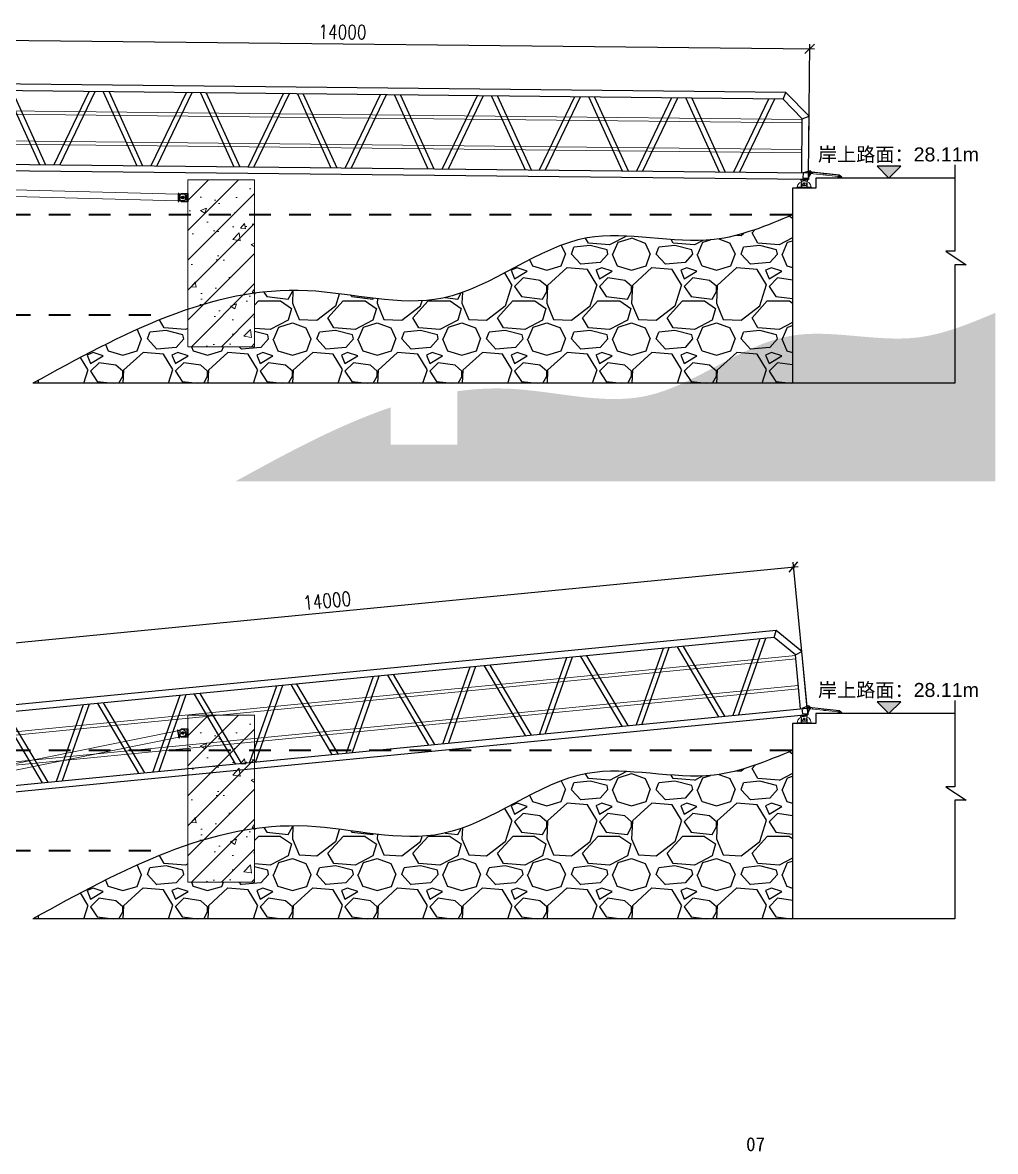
# Model space of a CAD drawing. Header units: millimetres. Extents: x 11827 to 862553, y 15071 to 134256.
# Drawn here: x 635551 to 650119, y 80751 to 97652 of the extents above; entities that cross this region are included whole.
import ezdxf
from ezdxf.enums import TextEntityAlignment as Align

# ---------------------------------------------------------------- set-up
doc = ezdxf.new("R2010")
doc.units = ezdxf.units.MM
doc.linetypes.add('CENTER', pattern=[2, 1.25, -0.25, 0.25, -0.25])
doc.linetypes.add('CENTER2', pattern=[28.575, 19.05, -3.175, 3.175, -3.175])
for name, color, linetype, lineweight in [('加强板', 140, 'Continuous', 18), ('图框', 7, 'Continuous', 13), ('型材', 7, 'Continuous', 15), ('文本', 3, 'Continuous', 13), ('结构', 52, 'Continuous', 18), ('铝斜撑', 241, 'Continuous', 9)]:
    doc.layers.add(name, color=color, linetype=linetype, lineweight=lineweight)
for name, color, linetype in [('标注', 9, 'Continuous'), ('铝横梁', 220, 'Continuous'), ('铝通', 4, 'Continuous')]:
    doc.layers.add(name, color=color, linetype=linetype)
doc.styles.add('HZTXT', font='txtw.shx', dxfattribs={"width": 0.8, "bigfont": 'hztxtw.shx'})
doc.styles.get("Standard").update_dxf_attribs({"font": 'arial.ttf'})
doc.styles.add('宋体', font='')
doc.styles.get('宋体').set_extended_font_data('SimSun')
doc.dimstyles.new('DIM-70', dxfattribs={"dimscale": 70, "dimtxt": 3, "dimasz": 2, "dimexe": 1, "dimexo": 1, "dimgap": 1, "dimtad": 1, "dimdec": 1, "dimdsep": 46, "dimtxsty": 'HZTXT', "dimblk": 'OBLIQUE', "dimcen": 0, "dimdle": 1, "dimclrd": 9, "dimclre": 9, "dimclrt": 2, "dimadec": 1, "dimazin": 0, "dimtfac": 1, "dimtdec": 1, "dimtix": 1, "dimtmove": 2, "dimatfit": 3, "dimldrblk": 'OBLIQUE', "dimfxl": 15, "dimtolj": 1, "dimtzin": 0, "dimarcsym": 1})

# ---------------------------------------------------------------- blocks, each defined once
blk = doc.blocks.new('JAGZZ')
at = {"color": 1, "linetype": 'CENTER2'}
for p, q in [((524725, 12996), (524689, 12996)), ((524707, 12979), (524707, 13014))]:
    blk.add_line(p, q, dxfattribs=at)
at = {"layer": '结构', "color": 4}
for p, q in [((524597, 12929), (524597, 12941)), ((524817, 12941), (524597, 12941)), ((524817, 12929), (524597, 12929)), ((524817, 12929), (524817, 12941))]:
    blk.add_line(p, q, dxfattribs=at)
for points in [[(524670, 12941), (524670, 13001), (524662, 13001), (524662, 12941)], [(524744, 12941), (524744, 13001), (524752, 13001), (524752, 12941)]]:
    blk.add_lwpolyline(points, close=True, dxfattribs=at)
at = {"layer": '结构'}
blk.add_circle((524707, 12996), 13, dxfattribs=at)
at = {"layer": '结构', "color": 4}
blk.add_arc((524707, 12931), 106, 5.7248, 174.2752, dxfattribs=at)
blk = doc.blocks.new('*U738')
at = {"color": 5, "const_width": 30}
blk.add_lwpolyline([(166, 0), (-166, 0)], dxfattribs=at)
blk = doc.blocks.new('*U739')
at = {"color": 0, "linetype": 'ByBlock', "lineweight": -2, "transparency": 16777216}
for p in [(0, 0), (600, 0), (1200, 0), (1800, 0), (2400, 0), (3000, 0), (3600, 0), (4200, 0), (4800, 0), (5400, 0), (6000, 0), (6600, 0), (7200, 0), (7800, 0), (8400, 0), (9000, 0), (9600, 0), (10200, 0), (10800, 0), (11400, 0), (12000, 0), (12600, 0)]:
    blk.add_blockref('*U738', p, dxfattribs=at)
blk = doc.blocks.new('*U740')
at = {"color": 5, "const_width": 30}
blk.add_lwpolyline([(166, 0), (-166, 0)], dxfattribs=at)
blk = doc.blocks.new('*U741')
at = {"color": 0, "linetype": 'ByBlock', "lineweight": -2, "transparency": 16777216}
for p in [(0, 0), (600, 0), (1200, 0), (1800, 0), (2400, 0), (3000, 0), (3600, 0), (4200, 0), (4800, 0), (5400, 0), (6000, 0), (6600, 0), (7200, 0), (7800, 0), (8400, 0), (9000, 0), (9600, 0), (10200, 0), (10800, 0), (11400, 0), (12000, 0), (12600, 0), (13200, 0), (13800, 0), (14400, 0), (15000, 0), (15600, 0), (16200, 0), (16800, 0), (17400, 0), (18000, 0), (18600, 0), (19200, 0), (19800, 0), (20400, 0), (21000, 0), (21600, 0), (22200, 0)]:
    blk.add_blockref('*U740', p, dxfattribs=at)
blk = doc.blocks.new('M-ARM-b')
at = {"color": 4}
for points in [[(202176, 25902), (202096, 25902), (202076, 25882), (202076, 25817), (202096, 25797), (202176, 25797)], [(202176, 25789), (202176, 25909), (202186, 25909), (202186, 25789), (202176, 25789)], [(208807, 25789), (208807, 25909), (208797, 25909), (208797, 25789), (208807, 25789)], [(208807, 25902), (208887, 25902), (208907, 25882), (208907, 25817), (208887, 25797), (208807, 25797)]]:
    blk.add_lwpolyline(points, dxfattribs=at)
for centre in [(202116, 25849), (208867, 25849)]:
    blk.add_circle(centre, 18, dxfattribs=at)
at = {"layer": 'Defpoints', "color": 4, "linetype": 'CENTER', "ltscale": 5}
for points in [[(202116, 25872), (202116, 25826)], [(208867, 25872), (208867, 25826)], [(202093, 25849), (202139, 25849)], [(208890, 25849), (208844, 25849)]]:
    blk.add_lwpolyline(points, dxfattribs=at)
at = {"layer": '铝斜撑', "color": 4}
blk.add_lwpolyline([(208797, 25799), (208797, 25899), (202186, 25899), (202186, 25799), (208797, 25799)], dxfattribs=at)
blk = doc.blocks.new('ZZ-2')
blk.add_lwpolyline([(125607, 24331), (125517, 24331), (125497, 24311), (125497, 24236), (125517, 24216), (125607, 24216)])
blk.add_lwpolyline([(125617, 24211), (125607, 24211), (125607, 24336), (125617, 24336)], close=True)
blk.add_circle((125542, 24274), 18)
at = {"layer": 'Defpoints', "color": 1, "linetype": 'CENTER', "ltscale": 5}
for points in [[(125519, 24274), (125565, 24274)], [(125542, 24297), (125542, 24251)]]:
    blk.add_lwpolyline(points, dxfattribs=at)
at = {"layer": 'Defpoints', "color": 1, "linetype": 'CENTER', "ltscale": 2}
for points in [[(125602, 24311), (125612, 24311), (125622, 24311)], [(125602, 24236), (125612, 24236), (125622, 24236)]]:
    blk.add_lwpolyline(points, dxfattribs=at)
for points in [[(125617, 24302), (125617, 24320), (125607, 24320), (125607, 24302)], [(125617, 24227), (125617, 24245), (125607, 24245), (125607, 24227)]]:
    blk.add_lwpolyline(points, close=True, dxfattribs=at)
blk = doc.blocks.new('A$C32F71815')
at = {"layer": '铝斜撑', "linetype": 'Continuous'}
for p, q in [((3, 20), (0, 20)), ((0, 20), (0, 0)), ((40, 0), (0, 0)), ((3, 20), (3, 3)), ((40, 3), (3, 3)), ((40, 0), (40, 3))]:
    blk.add_line(p, q, dxfattribs=at)
blk = doc.blocks.new('A$C42B83C84')
at = {"layer": '图框', "lineweight": 0}
h = blk.add_hatch(dxfattribs=at)
h.set_pattern_fill('ANSI31', color=256, scale=0.5, style=0)
h.set_pattern_definition([(45, (82514.4754, -36464.1272), (-1.122532015, 1.122532015), [])])
edge = h.paths.add_edge_path(flags=17)
edge.add_arc((15, 30), 6.5, 0, 360)
edge = h.paths.add_edge_path()
edge.add_arc((15, 30), 10, 0, 360)
for p, q in [((0, 25), (0, 45)), ((0, 45), (458, 45)), ((5, 25), (0, 25)), ((5, 40), (5, 25)), ((457, 40), (5, 40)), ((457, 40), (497, 15)), ((458, 45), (500, 19)), ((462, 7), (462, 23)), ((467, 7), (467, 23)), ((497, 15), (500, 19))]:
    blk.add_line(p, q, dxfattribs=at)
for points in [[(29, 20), (29, 40), (444, 40), (444, 20)], [(59, 40), (59, 20), (29, 20), (29, 40)], [(259, 40), (259, 20), (229, 20), (229, 40)]]:
    blk.add_lwpolyline(points, close=True, dxfattribs=at)
blk.add_lwpolyline([(444, 20), (444, 10, 0.414214), (454, 0), (474, 0, 0.414214), (484, 10), (484, 20)], format="xyb", dxfattribs=at)
blk.add_lwpolyline([(458, 0), (458, 7), (470, 7), (470, 0)], dxfattribs=at)
for radius in [10, 6.5]:
    blk.add_circle((15, 30), radius, dxfattribs=at)
blk.add_blockref('A$C32F71815', (444, 20), dxfattribs=at)
blk = doc.blocks.new('EB')
at = {"layer": '加强板'}
blk.add_lwpolyline([(1337537242, 365767056), (1337537242, 365767006), (1337537257, 365767006), (1337537267, 365767056)], close=True, dxfattribs=at)
at = {"layer": '铝通'}
blk.add_lwpolyline([(1337537285, 365767056, 0.668622), (1337537254, 365767090), (1337537162, 365767061), (1337537162, 365766981), (1337537242, 365766981)], format="xyb", close=True, dxfattribs=at)
blk.add_circle((1337537262, 365767066), 7, dxfattribs=at)
blk = doc.blocks.new('A$C1CD0366B')
at = {"color": 1, "linetype": 'CENTER', "ltscale": 0.52}
for p, q in [((46, 50), (74, 50)), ((60, 36), (60, 64))]:
    blk.add_line(p, q, dxfattribs=at)
blk.add_lwpolyline([(0, 100), (0, 0), (10, 0), (10, 100)], close=True)
blk.add_lwpolyline([(10, 100), (87, 74, -0.315452), (90, 69), (90, 31, -0.315452), (87, 26), (10, 0)], format="xyb")
blk.add_circle((60, 50), 11)
blk = doc.blocks.new('GW-R')
at = {"color": 3, "linetype": 'CENTER2'}
for p, q in [((8398, 1960), (8368, 1960)), ((8383, 1945), (8383, 1975))]:
    blk.add_line(p, q, dxfattribs=at)
at = {"color": 1, "linetype": 'CENTER', "ltscale": 0.52}
for p, q in [((8369, 1960), (8397, 1960)), ((8383, 1974), (8383, 1946))]:
    blk.add_line(p, q, dxfattribs=at)
blk.add_lwpolyline([(8443, 2035), (8323, 2035), (8323, 2025), (8443, 2025)], close=True)
at = {"color": 0}
for points in [[(8360, 1942), (8323, 2025)], [(8406, 1942), (8443, 2025)]]:
    blk.add_lwpolyline(points, dxfattribs=at)
blk.add_lwpolyline([(8406, 1942, -0.317501), (8397, 1935), (8370, 1935, -0.317501), (8360, 1942)], format="xyb")
blk.add_circle((8383, 1960), 9)
blk.add_circle((8383, 1960), 9)
blk.add_arc((8383, 1960), 55, 144.9944, 35.0056)
blk = doc.blocks.new('*U799')
at = {"layer": '铝横梁', "color": 6}
for points in [[(-664, 550), (-151, -550)], [(-576, 550), (-62, -550)], [(576, 550), (62, -550)], [(664, 550), (151, -550)]]:
    blk.add_lwpolyline(points, dxfattribs=at)
blk = doc.blocks.new('*U800')
at = {"layer": '标注', "color": 0, "linetype": 'ByBlock', "lineweight": -2, "transparency": 16777216}
for p in [(0, 0), (1454, 0), (2908, 0), (4362, 0), (5816, 0), (7270, 0), (8724, 0), (10178, 0), (11632, 0)]:
    blk.add_blockref('*U799', p, dxfattribs=at)
blk = doc.blocks.new('ythg')
at = {"layer": '型材', "elevation": 0}
for points in [[(709707, 79355), (723507, 79355), (723507, 79305), (709707, 79305)], [(709707, 78905), (723507, 78905), (723507, 78855), (709707, 78855)]]:
    blk.add_lwpolyline(points, close=True, dxfattribs=at)
at = {"layer": '铝通', "color": 4, "elevation": 0}
for points in [[(723607, 78555), (723607, 79405), (723257, 79755), (709957, 79755), (709607, 79405), (709607, 78555)], [(723507, 78555), (723507, 79364), (723215, 79655), (709998, 79655), (709707, 79364), (709707, 78555)], [(709957, 79755), (709998, 79655)], [(723215, 79655), (723257, 79755)], [(709707, 79364), (709607, 79405)], [(723507, 79364), (723607, 79405)], [(709607, 78555), (723607, 78555), (723607, 78455), (709607, 78455), (709607, 78555)]]:
    blk.add_lwpolyline(points, dxfattribs=at)
at = {"layer": '铝通'}
blk.add_circle((709587, 78560, 0), 7, dxfattribs=at)
blk.add_blockref('GW-R', (701274, 76420, 0))
at = {"layer": '图框', "rotation": 270}
blk.add_blockref('A$C1CD0366B', (723497, 78455, 0), dxfattribs=at)
at = {"layer": '型材', "color": 22, "xscale": -1}
blk.add_blockref('EB', (1338246849, -365688506, 0), dxfattribs=at)
at = {"layer": '型材', "color": 22}
blk.add_blockref('EB', (-1336813636, -365688506, 0), dxfattribs=at)
at = {"layer": '标注', "color": 4, "linetype": 'ByBlock'}
blk.add_blockref('*U800', (710791, 79105, 0), dxfattribs=at)
blk = doc.blocks.new('*U933')
at = {"color": 5, "const_width": 30}
blk.add_lwpolyline([(166, 0), (-166, 0)], dxfattribs=at)
blk = doc.blocks.new('*U934')
at = {"color": 0, "linetype": 'ByBlock', "lineweight": -2, "transparency": 16777216}
for p in [(0, 0), (600, 0), (1200, 0), (1800, 0), (2400, 0), (3000, 0), (3600, 0), (4200, 0), (4800, 0), (5400, 0), (6000, 0), (6600, 0), (7200, 0), (7800, 0), (8400, 0), (9000, 0), (9600, 0), (10200, 0), (10800, 0), (11400, 0), (12000, 0), (12600, 0)]:
    blk.add_blockref('*U933', p, dxfattribs=at)
blk = doc.blocks.new('*U935')
at = {"color": 5, "const_width": 30}
blk.add_lwpolyline([(166, 0), (-166, 0)], dxfattribs=at)
blk = doc.blocks.new('*U936')
at = {"color": 0, "linetype": 'ByBlock', "lineweight": -2, "transparency": 16777216}
for p in [(0, 0), (600, 0), (1200, 0), (1800, 0), (2400, 0), (3000, 0), (3600, 0), (4200, 0), (4800, 0), (5400, 0), (6000, 0), (6600, 0), (7200, 0), (7800, 0), (8400, 0), (9000, 0), (9600, 0), (10200, 0), (10800, 0), (11400, 0), (12000, 0), (12600, 0), (13200, 0), (13800, 0), (14400, 0), (15000, 0), (15600, 0), (16200, 0), (16800, 0), (17400, 0), (18000, 0), (18600, 0), (19200, 0), (19800, 0), (20400, 0), (21000, 0), (21600, 0), (22200, 0)]:
    blk.add_blockref('*U935', p, dxfattribs=at)
blk = doc.blocks.new('_Oblique')
at = {"color": 0, "linetype": 'ByBlock', "lineweight": -2}
blk.add_line((-0.5, -0.5), (0.5, 0.5), dxfattribs=at)
blk = doc.blocks.new('*D1196')
at = {"color": 9, "lineweight": -2, "transparency": 16777216}
for p, q in [((633269, 97412), (647408, 97259)), ((633319, 95522), (633340, 97481)), ((647318, 95371), (647339, 97330))]:
    blk.add_line(p, q, dxfattribs=at)
at = {"layer": 'Defpoints', "color": 0, "transparency": 16777216}
for p in [(647338, 97260), (633318, 95452), (647317, 95301)]:
    blk.add_point(p, dxfattribs=at)
at = {"color": 9, "lineweight": -2, "transparency": 16777216, "xscale": 140, "yscale": 140, "zscale": 140}
for p, rotation in [((633339, 97411), 179.3802811806178), ((647338, 97260), 359.3802811806179)]:
    blk.add_blockref('_Oblique', p, dxfattribs=dict(at, rotation=rotation))
at = {"color": 2, "transparency": 16777216, "insert": (640341, 97510), "char_height": 210, "attachment_point": 5, "rotation": 359.3803, "style": 'HZTXT'}
blk.add_mtext('\\A1;14000', dxfattribs=at)
blk = doc.blocks.new('*D1197')
at = {"color": 9, "lineweight": -2, "transparency": 16777216}
for p, q in [((633091, 88136), (647164, 89508)), ((647304, 87358), (647088, 89571)), ((633370, 86000), (633154, 88212))]:
    blk.add_line(p, q, dxfattribs=at)
at = {"layer": 'Defpoints', "color": 0, "transparency": 16777216}
for p in [(647095, 89501), (647310, 87289), (633376, 85930)]:
    blk.add_point(p, dxfattribs=at)
at = {"color": 9, "lineweight": -2, "transparency": 16777216, "xscale": 140, "yscale": 140, "zscale": 140}
for p, rotation in [((647095, 89501), 5.568567012249784), ((633161, 88143), 185.5685670122498)]:
    blk.add_blockref('_Oblique', p, dxfattribs=dict(at, rotation=rotation))
at = {"color": 2, "transparency": 16777216, "insert": (640111, 88996), "char_height": 210, "attachment_point": 5, "rotation": 5.5686, "style": 'HZTXT'}
blk.add_mtext('\\A1;14000', dxfattribs=at)

msp = doc.modelspace()

# ---------------------------------------------------------------- hatches: boundary and pattern name
h = msp.add_hatch(color=256)
h.dxf.hatch_style = 1
h.paths.add_polyline_path([(648524.28, 95324.59), (648347.5, 95501.37), (648701.06, 95501.37)])
h = msp.add_hatch()
h.set_pattern_fill('GRAVEL', color=256, scale=50)
h.set_pattern_definition([(228.012788, (-2122.85, 2737.56), (-10160.000001, -11429.999999), [170.8607, -16915.2418]), (184.969741, (-2237.15, 2610.56), (15239.999994, 1270.0000723), [293.2024, -29027.0244]), (132.510447, (-2529.25, 2585.16), (12700.000005, -13969.999995), [206.7408, -20467.3614]), (267.273689, (-3024.55, 2267.66), (1270.0000027, 25400), [267.0023, -26433.2187]), (292.833654, (-3037.25, 2000.96), (-6350.0000005, 15240), [261.8168, -25919.9039]), (357.273689, (-2935.65, 1759.66), (-25400, 1270.0000027), [267.0023, -26433.2187]), (37.6942405, (-2668.95, 1746.96), (-16509.9999993, -12700.000001), [353.0968, -34956.5577]), (72.255328, (-2389.55, 1962.86), (8890.0000024, 27939.9999992), [333.3598, -33002.6283]), (121.429566, (-2287.95, 2280.36), (-10160.0000014, 16509.999999), [267.9065, -26522.7728]), (175.236358, (-2427.65, 2508.96), (13970, -1270.000002), [305.8566, -14986.9685]), (222.397438, (-2732.45, 2534.36), (-15239.9999995, -13970.0000005), [395.539, -39158.3863]), (138.814075, (-1767.25, 2254.96), (-8890, 7620), [135.0023, -13365.283]), (171.469234, (-1868.85, 2343.86), (16510.0000004, -2539.999997), [256.841, -25427.3195]), (225, (-2122.85, 2382), (-2e-13, -1270), [179.6047, -1616.4466]), (203.19859, (-2211.75, 2534.36), (6350, 2540), [96.7207, -9575.3112]), (291.80141, (-2300.65, 2496.26), (-1270, 3810), [136.7828, -6702.3765]), (30.963757, (-2249.85, 2369.26), (3810, 2540), [222.1598, -7183.149]), (161.56505, (-2059.35, 2483.56), (2540, -1270), [160.6436, -3855.449]), (16.38954, (-3037.25, 2496.26), (12700, 3810), [225.044, -22279.4133]), (70.346176, (-2821.35, 2559.76), (-5080, -13970), [188.7995, -18691.1078]), (293.19859, (-2059.35, 2737.56), (-2540, 6350), [193.44, -9478.5918]), (343.61046, (-1983.15, 2559.76), (-12700, 3809.999999), [225.044, -22279.4133]), (339.443955, (-3037.25, 1708.86), (-6350, 2540), [217.0176, -10633.8672]), (294.77514, (-2834.05, 1632.66), (-6350.000008, 13969.999997), [181.836, -18001.7967]), (66.80141, (-2046.65, 1467.56), (2540, 6350), [193.44, -9478.5918]), (17.354025, (-1970.45, 1645.36), (-16510, -5080.000001), [212.8914, -21076.188]), (69.443955, (-2668.95, 1467.56), (-2540, -6350), [108.5088, -10742.376]), (101.309932, (-2122.85, 1467.56), (-1270, 5080), [64.7573, -6410.9975]), (165.963757, (-2135.55, 1531.06), (3810, -1270), [261.8168, -4974.5273]), (186.009006, (-2389.55, 1594.56), (12700, 1270.000001), [242.6335, -24020.6824]), (303.69007, (-2249.85, 2254.96), (-1270, 2540), [183.162, -4395.8882]), (353.157227, (-2148.25, 2102.56), (21590, -2539.999999), [319.7784, -31658.0045]), (60.945396, (-1830.75, 2064.46), (-5080, -8890), [130.754, -12944.6962]), (90, (-1767.2, 2178.8), (-1270, 1270), [76.2, -1193.8]), (120.256437, (-2414.95, 1632.66), (5080, -8890), [176.4335, -17466.9704]), (48.012787, (-2503.85, 1785.06), (10160.000001, 11429.999999), [341.7214, -16744.381]), (0, (-2275.2, 2039), (1270, 1270), [330.2, -939.8]), (325.304846, (-1945.05, 2039.06), (12700.000005, -8889.999993), [200.8048, -19879.6584]), (254.054604, (-1779.95, 1924.76), (-1270, -5080), [184.9145, -9060.825]), (207.645975, (-1830.75, 1746.96), (-24130.000001, -12699.9999983), [301.0725, -29806.2322]), (175.426079, (-2097.45, 1607.26), (-16510, 1270), [318.5147, -31532.9232])])
edge = h.paths.add_edge_path()
edge.add_spline(control_points=[(647081.54, 94774.59), (646695.81, 94612.6), (645715.27, 94200.8), (643793.84, 94788.81), (642010.06, 93152.24), (640216.57, 93685.62), (639285.43, 93636.64), (639025.77, 93600.64)], knot_values=[0, 0, 0, 0, 1232.49515576, 3133.08911872, 5475.23194435, 7506.15519588, 8305.28990049, 8305.28990049, 8305.28990049, 8305.28990049], degree=3, periodic=0)
edge.add_line((639025.77, 93600.64), (639025.77, 92799.66))
edge.add_line((639025.77, 92799.66), (638025.77, 92799.66))
edge.add_line((638025.77, 92799.66), (638025.77, 93358.07))
edge.add_spline(control_points=[(638025.77, 93358.07), (637236.52, 93091.41), (636469.82, 92671.73), (635703.11, 92252.06)], knot_values=[9346.53530728, 9346.53530728, 9346.53530728, 9346.53530728, 11845.33794187, 11845.33794187, 11845.33794187, 11845.33794187], degree=3, periodic=0)
edge.add_line((635703.11, 92252.06), (647081.54, 92252.06))
edge.add_line((647081.54, 92252.06), (647081.54, 94774.59))
h = msp.add_hatch()
h.set_pattern_fill('GRAVEL', color=256)
edge = h.paths.add_edge_path()
edge.add_spline(control_points=[(650118.78, 93307.04), (649733.06, 93145.04), (648752.51, 92733.24), (646831.09, 93321.25), (645047.31, 91684.68), (643253.82, 92218.06), (642322.68, 92169.09), (642063.02, 92133.09)], knot_values=[0, 0, 0, 0, 1232.49515576, 3133.08911872, 5475.23194435, 7506.15519588, 8305.28990049, 8305.28990049, 8305.28990049, 8305.28990049], degree=3, periodic=0)
edge.add_line((642063.02, 92133.09), (642063.02, 91332.1))
edge.add_line((642063.02, 91332.1), (641063.02, 91332.1))
edge.add_line((641063.02, 91332.1), (641063.02, 91890.51))
edge.add_spline(control_points=[(641063.02, 91890.51), (640273.77, 91623.85), (639507.06, 91204.17), (638740.36, 90784.5)], knot_values=[9346.53530728, 9346.53530728, 9346.53530728, 9346.53530728, 11845.33794187, 11845.33794187, 11845.33794187, 11845.33794187], degree=3, periodic=0)
edge.add_line((638740.36, 90784.5), (650118.78, 90784.5))
edge.add_line((650118.78, 90784.5), (650118.78, 93307.04))
h = msp.add_hatch(color=256)
h.dxf.hatch_style = 1
h.paths.add_polyline_path([(648524.28, 87306.2), (648347.5, 87482.97), (648701.06, 87482.97)])
h = msp.add_hatch()
h.set_pattern_fill('GRAVEL', color=256, scale=50)
h.set_pattern_definition([(228.012788, (-2122.85, -5280.84), (-10160.000001, -11429.999999), [170.8607, -16915.2418]), (184.969741, (-2237.15, -5407.84), (15239.999994, 1270.0000723), [293.2024, -29027.0244]), (132.510447, (-2529.25, -5433.24), (12700.000005, -13969.999995), [206.7408, -20467.3614]), (267.273689, (-3024.55, -5750.74), (1270.0000027, 25400), [267.0023, -26433.2187]), (292.833654, (-3037.25, -6017.44), (-6350.0000005, 15240), [261.8168, -25919.9039]), (357.273689, (-2935.65, -6258.74), (-25400, 1270.0000027), [267.0023, -26433.2187]), (37.6942405, (-2668.95, -6271.44), (-16509.9999993, -12700.000001), [353.0968, -34956.5577]), (72.255328, (-2389.55, -6055.54), (8890.0000024, 27939.9999992), [333.3598, -33002.6283]), (121.429566, (-2287.95, -5738.04), (-10160.0000014, 16509.999999), [267.9065, -26522.7728]), (175.236358, (-2427.65, -5509.44), (13970, -1270.000002), [305.8566, -14986.9685]), (222.397438, (-2732.45, -5484.04), (-15239.9999995, -13970.0000005), [395.539, -39158.3863]), (138.814075, (-1767.25, -5763.44), (-8890, 7620), [135.0023, -13365.283]), (171.469234, (-1868.85, -5674.54), (16510.0000004, -2539.999997), [256.841, -25427.3195]), (225, (-2122.85, -5636.4), (-2e-13, -1270), [179.6047, -1616.4466]), (203.19859, (-2211.75, -5484.04), (6350, 2540), [96.7207, -9575.3112]), (291.80141, (-2300.65, -5522.14), (-1270, 3810), [136.7828, -6702.3765]), (30.963757, (-2249.85, -5649.14), (3810, 2540), [222.1598, -7183.149]), (161.56505, (-2059.35, -5534.84), (2540, -1270), [160.6436, -3855.449]), (16.38954, (-3037.25, -5522.14), (12700, 3810), [225.044, -22279.4133]), (70.346176, (-2821.35, -5458.64), (-5080, -13970), [188.7995, -18691.1078]), (293.19859, (-2059.35, -5280.84), (-2540, 6350), [193.44, -9478.5918]), (343.61046, (-1983.15, -5458.64), (-12700, 3809.999999), [225.044, -22279.4133]), (339.443955, (-3037.25, -6309.54), (-6350, 2540), [217.0176, -10633.8672]), (294.77514, (-2834.05, -6385.74), (-6350.000008, 13969.999997), [181.836, -18001.7967]), (66.80141, (-2046.65, -6550.84), (2540, 6350), [193.44, -9478.5918]), (17.354025, (-1970.45, -6373.04), (-16510, -5080.000001), [212.8914, -21076.188]), (69.443955, (-2668.95, -6550.84), (-2540, -6350), [108.5088, -10742.376]), (101.309932, (-2122.85, -6550.84), (-1270, 5080), [64.7573, -6410.9975]), (165.963757, (-2135.55, -6487.34), (3810, -1270), [261.8168, -4974.5273]), (186.009006, (-2389.55, -6423.84), (12700, 1270.000001), [242.6335, -24020.6824]), (303.69007, (-2249.85, -5763.44), (-1270, 2540), [183.162, -4395.8882]), (353.157227, (-2148.25, -5915.84), (21590, -2539.999999), [319.7784, -31658.0045]), (60.945396, (-1830.75, -5953.94), (-5080, -8890), [130.754, -12944.6962]), (90, (-1767.2, -5839.6), (-1270, 1270), [76.2, -1193.8]), (120.256437, (-2414.95, -6385.74), (5080, -8890), [176.4335, -17466.9704]), (48.012787, (-2503.85, -6233.34), (10160.000001, 11429.999999), [341.7214, -16744.381]), (0, (-2275.2, -5979.3), (1270, 1270), [330.2, -939.8]), (325.304846, (-1945.05, -5979.34), (12700.000005, -8889.999993), [200.8048, -19879.6584]), (254.054604, (-1779.95, -6093.64), (-1270, -5080), [184.9145, -9060.825]), (207.645975, (-1830.75, -6271.44), (-24130.000001, -12699.9999983), [301.0725, -29806.2322]), (175.426079, (-2097.45, -6411.14), (-16510, 1270), [318.5147, -31532.9232])])
edge = h.paths.add_edge_path()
edge.add_spline(control_points=[(647081.54, 86756.2), (646695.81, 86594.2), (645715.27, 86182.4), (643793.84, 86770.41), (642010.06, 85133.85), (640216.57, 85667.23), (639285.43, 85618.25), (639025.77, 85582.25)], knot_values=[0, 0, 0, 0, 1232.49515576, 3133.08911872, 5475.23194435, 7506.15519588, 8305.28990049, 8305.28990049, 8305.28990049, 8305.28990049], degree=3, periodic=0)
edge.add_line((639025.77, 85582.25), (639025.77, 84781.26))
edge.add_line((639025.77, 84781.26), (638025.77, 84781.26))
edge.add_line((638025.77, 84781.26), (638025.77, 85339.67))
edge.add_spline(control_points=[(638025.77, 85339.67), (637236.52, 85073.01), (636469.82, 84653.34), (635703.11, 84233.66)], knot_values=[9346.53530728, 9346.53530728, 9346.53530728, 9346.53530728, 11845.33794187, 11845.33794187, 11845.33794187, 11845.33794187], degree=3, periodic=0)
edge.add_line((635703.11, 84233.66), (647081.54, 84233.66))
edge.add_line((647081.54, 84233.66), (647081.54, 86756.2))
at = {"layer": '结构'}
h = msp.add_hatch(dxfattribs=at)
h.set_pattern_fill('ANSI31', color=256, scale=100)
h.set_pattern_definition([(45, (379715.44, -2124), (-224.5064, 224.5064), [])])
h.paths.add_polyline_path([(639025.77, 95299.66), (638025.77, 95299.66), (638025.77, 92799.66), (639025.77, 92799.66)])
h = msp.add_hatch(dxfattribs=at)
h.set_pattern_fill('AR-CONC', color=256, scale=5)
h.set_pattern_definition([(50, (379715.44, -2124), (910.9233, -79.6954), [95.25, -1047.75]), (355, (379715.4, -2124), (-176.217, 955.2842), [76.2, -838.203]), (100.45144, (379791.35, -2130.65), (734.7062, 875.5888), [80.95, -890.4512]), (46.1842, (379715.4, -1870), (1355.395, -210.2116), [142.875, -1571.625]), (96.63556, (379828.4, -1887.5), (1187.0207, 1237.1306), [121.425, -1335.678]), (351.18415, (379715.4, -1870), (1187.021, 1237.1306), [114.3, -1257.299]), (21, (379842.44, -1933.5), (758.072, -511.326), [95.25, -1047.75]), (326, (379842.4, -1933.5), (309.01, 920.9398), [76.2, -838.2]), (71.45144, (379905.6, -1976.1), (1067.082, 409.6138), [80.95, -890.4497]), (37.5, (379715.44, -2124), (15.443, 422.7752), [0, -828.04, 0, -850.9, 0, -841.375]), (7.5, (379715.44, -2124), (334.0983, 500.9029), [0, -485.14, 0, -808.99, 0, -320.675]), (327.5, (379432.23, -2124), (677.95298, -28.6437), [0, -317.5, 0, -990.6, 0, -1314.45]), (317.5, (379305.23, -2124), (740.6459, 127.1325), [0, -412.75, 0, -657.86, 0, -933.45])])
h.paths.add_polyline_path([(639025.77, 95299.66), (638025.77, 95299.66), (638025.77, 92799.66), (639025.77, 92799.66)])
h = msp.add_hatch(dxfattribs=at)
h.set_pattern_fill('ANSI31', color=256, scale=100)
h.set_pattern_definition([(45, (379715.44, -10142.4), (-224.5064, 224.5064), [])])
h.paths.add_polyline_path([(639025.77, 87281.26), (638025.77, 87281.26), (638025.77, 84781.26), (639025.77, 84781.26)])
h = msp.add_hatch(dxfattribs=at)
h.set_pattern_fill('AR-CONC', color=256, scale=5)
h.set_pattern_definition([(50, (379715.44, -10142.4), (910.9233, -79.6954), [95.25, -1047.75]), (355, (379715.4, -10142.4), (-176.217, 955.2842), [76.2, -838.203]), (100.45144, (379791.35, -10149.05), (734.7062, 875.5888), [80.95, -890.4512]), (46.1842, (379715.4, -9888.4), (1355.395, -210.2116), [142.875, -1571.625]), (96.63556, (379828.4, -9905.9), (1187.0207, 1237.1306), [121.425, -1335.678]), (351.18415, (379715.4, -9888.4), (1187.021, 1237.1306), [114.3, -1257.299]), (21, (379842.44, -9951.9), (758.072, -511.326), [95.25, -1047.75]), (326, (379842.4, -9951.9), (309.01, 920.9398), [76.2, -838.2]), (71.45144, (379905.6, -9994.5), (1067.082, 409.6138), [80.95, -890.4497]), (37.5, (379715.44, -10142.4), (15.443, 422.7752), [0, -828.04, 0, -850.9, 0, -841.375]), (7.5, (379715.44, -10142.4), (334.0983, 500.9029), [0, -485.14, 0, -808.99, 0, -320.675]), (327.5, (379432.23, -10142.4), (677.95298, -28.6437), [0, -317.5, 0, -990.6, 0, -1314.45]), (317.5, (379305.23, -10142.4), (740.6459, 127.1325), [0, -412.75, 0, -657.86, 0, -933.45])])
h.paths.add_polyline_path([(639025.77, 87281.26), (638025.77, 87281.26), (638025.77, 84781.26), (639025.77, 84781.26)])

# ---------------------------------------------------------------- linework, layer by layer
for points in [[(648347.5, 95501.37), (648524.28, 95324.59), (648701.06, 95501.37), (648347.5, 95501.37)], [(649509.5, 95521.74), (649509.5, 94229.02), (649375.42, 94229.02), (649678.24, 94026.09), (649509.5, 94026.11), (649509.5, 92252.06)], [(649509.5, 95324.59), (647431.54, 95324.59), (647431.54, 95174.59), (647081.54, 95174.59), (647081.54, 92252.06)], [(647081.54, 92252.06), (635703.11, 92252.06)], [(649509.5, 92252.06), (647081.54, 92252.06)], [(648347.5, 87482.97), (648524.28, 87306.2), (648701.06, 87482.97), (648347.5, 87482.97)], [(649509.5, 87503.34), (649509.5, 86210.63), (649375.42, 86210.63), (649678.24, 86007.69), (649509.5, 86007.71), (649509.5, 84233.66)], [(649509.5, 87306.2), (647431.54, 87306.2), (647431.54, 87156.2), (647081.54, 87156.2), (647081.54, 84233.66)], [(647081.54, 84233.66), (635703.11, 84233.66)], [(649509.5, 84233.66), (647081.54, 84233.66)]]:
    msp.add_lwpolyline(points)
for points in [[(647081.54, 94774.59), (645905.95, 94404.41), (644005.5, 94427.86), (641843.26, 93527.65), (639815.29, 93637.13), (635703.11, 92252.06)], [(647081.54, 86756.2), (645905.95, 86386.01), (644005.5, 86409.46), (641843.26, 85509.25), (639815.29, 85618.73), (635703.11, 84233.66)]]:
    msp.add_spline(points, degree=3)
for points in [[(638025.77, 95299.66), (638025.77, 92799.66), (639025.77, 92799.66), (639025.77, 95299.66), (638025.77, 95299.66)], [(638025.77, 87281.26), (638025.77, 84781.26), (639025.77, 84781.26), (639025.77, 87281.26), (638025.77, 87281.26)]]:
    msp.add_lwpolyline(points, dxfattribs=at)

# ---------------------------------------------------------------- block references
for name, p, rotation in [('ythg', (-77095.89, 24677.01, 0), 359.3802811806179), ('M-ARM-b', (428483.23, 74616.78), 358.5120619299827), ('ythg', (-65268.52, -61012.57, 0), 5.568567012249729), ('M-ARM-b', (438331.36, 20333.61), 11.41666065767521)]:
    msp.add_blockref(name, p, dxfattribs=dict(rotation=rotation))
at = {"color": 0}
for p in [(122549.48, 82245.1), (122549.48, 74226.71)]:
    msp.add_blockref('JAGZZ', p, dxfattribs=at)
for name, p in [('ZZ-2', (512408.34, 70759.7)), ('*U741', (624706.03, 94774.59)), ('*U739', (624706.03, 93274.59)), ('ZZ-2', (512408.34, 62741.3)), ('*U936', (624706.03, 86756.2)), ('*U934', (624706.03, 85256.2))]:
    msp.add_blockref(name, p)
at = {"layer": '图框', "lineweight": 0, "rotation": 353.7280998583705}
for p in [(647318.35, 95378.41), (647318.35, 87360.01)]:
    msp.add_blockref('A$C42B83C84', p, dxfattribs=at)

# ---------------------------------------------------------------- texts
for p in [(647461.5, 95573.05), (647461.5, 87554.66)]:
    msp.add_text('岸上路面：28.11m', height=210).set_placement(p)
at = {"layer": '文本', "style": '宋体'}
msp.add_text('07', height=210, dxfattribs=at).set_placement((646384.72, 80859.15), align=Align.MIDDLE_LEFT)

# ---------------------------------------------------------------- dimensions: what is measured, and where the dimension line sits
for p1, p2, distance, picture, middle in [((633318, 95452.36), (647317.18, 95300.94), 1958.78, '*D1196', (640340.67, 97510.31)), ((633376.5, 85930.22), (647310.43, 87288.74), 2222.95, '*D1197', (640110.78, 88996.11))]:
    dim = msp.add_aligned_dim(p1=p1, p2=p2, distance=distance, dimstyle='DIM-70')
    dim.commit()
    dim.dimension.update_dxf_attribs({"geometry": picture, "text_midpoint": middle})

doc.saveas('drawing.dxf')
